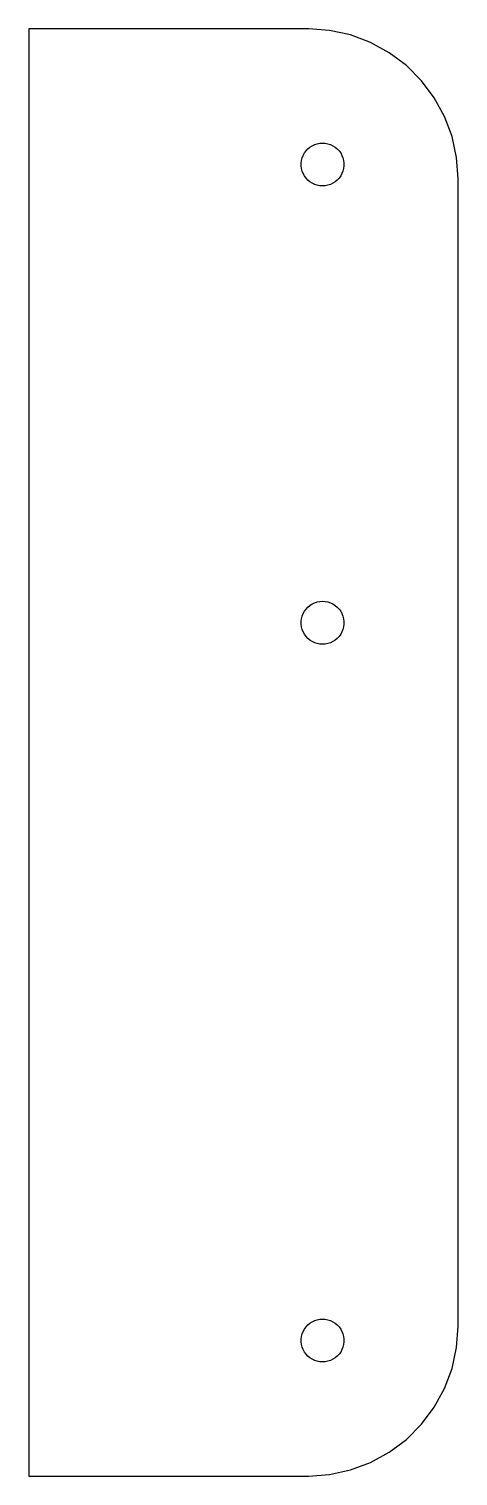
# Model space of a CAD drawing. Header units: metres. Extents: x -170 to 170, y -385 to 385.
# Drawn here: x -170.4 to -140.6, y 33.6 to 134 of the extents above; entities that cross this region are included whole.
import ezdxf

# ---------------------------------------------------------------- set-up
doc = ezdxf.new("R2010")
doc.units = ezdxf.units.M

msp = doc.modelspace()

# ---------------------------------------------------------------- linework, layer by layer
for p, q in [((-150.976, 133.959), (-170.39, 133.959)), ((-170.39, 133.959), (-170.39, 33.6)), ((-149.51, 133.854), (-150.976, 133.959)), ((-148.06, 133.539), (-149.51, 133.854)), ((-146.669, 133.02), (-148.06, 133.539)), ((-145.367, 132.309), (-146.669, 133.02)), ((-144.179, 131.42), (-145.367, 132.309)), ((-143.129, 130.37), (-144.179, 131.42)), ((-142.24, 129.182), (-143.129, 130.37)), ((-141.529, 127.88), (-142.24, 129.182)), ((-141.01, 126.49), (-141.529, 127.88)), ((-140.695, 125.039), (-141.01, 126.49)), ((-151.257, 125.357), (-151.147, 125.508)), ((-151.147, 125.508), (-151.019, 125.645)), ((-151.019, 125.645), (-150.875, 125.764)), ((-150.875, 125.764), (-150.717, 125.864)), ((-150.717, 125.864), (-150.548, 125.944)), ((-150.548, 125.944), (-150.37, 126.002)), ((-150.37, 126.002), (-150.187, 126.037)), ((-150.187, 126.037), (-150, 126.048)), ((-150, 126.048), (-149.813, 126.037)), ((-149.813, 126.037), (-149.63, 126.002)), ((-149.63, 126.002), (-149.452, 125.944)), ((-149.452, 125.944), (-149.283, 125.864)), ((-149.283, 125.864), (-149.125, 125.764)), ((-149.125, 125.764), (-148.981, 125.645)), ((-148.981, 125.645), (-148.853, 125.508)), ((-148.853, 125.508), (-148.743, 125.357)), ((-151.486, 124.653), (-151.463, 124.838)), ((-151.486, 124.466), (-151.486, 124.653)), ((-151.463, 124.28), (-151.486, 124.466)), ((-151.463, 124.838), (-151.416, 125.019)), ((-151.416, 125.019), (-151.347, 125.193)), ((-151.347, 125.193), (-151.257, 125.357)), ((-148.743, 125.357), (-148.653, 125.193)), ((-148.653, 125.193), (-148.584, 125.019)), ((-148.584, 125.019), (-148.537, 124.838)), ((-148.537, 124.838), (-148.514, 124.653)), ((-148.514, 124.466), (-148.537, 124.28)), ((-148.514, 124.653), (-148.514, 124.466)), ((-140.59, 123.573), (-140.695, 125.039)), ((-151.416, 124.099), (-151.463, 124.28)), ((-151.347, 123.925), (-151.416, 124.099)), ((-151.257, 123.761), (-151.347, 123.925)), ((-151.147, 123.61), (-151.257, 123.761)), ((-151.019, 123.474), (-151.147, 123.61)), ((-150.875, 123.354), (-151.019, 123.474)), ((-148.981, 123.474), (-149.125, 123.354)), ((-148.853, 123.61), (-148.981, 123.474)), ((-148.743, 123.761), (-148.853, 123.61)), ((-148.653, 123.925), (-148.743, 123.761)), ((-148.584, 124.099), (-148.653, 123.925)), ((-148.537, 124.28), (-148.584, 124.099)), ((-140.59, 43.9857), (-140.59, 123.573)), ((-150.717, 123.254), (-150.875, 123.354)), ((-150.548, 123.175), (-150.717, 123.254)), ((-150.37, 123.117), (-150.548, 123.175)), ((-150.187, 123.082), (-150.37, 123.117)), ((-150, 123.07), (-150.187, 123.082)), ((-149.813, 123.082), (-150, 123.07)), ((-149.63, 123.117), (-149.813, 123.082)), ((-149.452, 123.175), (-149.63, 123.117)), ((-149.283, 123.254), (-149.452, 123.175)), ((-149.125, 123.354), (-149.283, 123.254)), ((-151.416, 93.2398), (-151.347, 93.4138)), ((-151.347, 93.4138), (-151.257, 93.5775)), ((-151.257, 93.5775), (-151.147, 93.7289)), ((-151.147, 93.7289), (-151.019, 93.8652)), ((-151.019, 93.8652), (-150.875, 93.9844)), ((-150.875, 93.9844), (-150.717, 94.0846)), ((-150.717, 94.0846), (-150.548, 94.1642)), ((-150.548, 94.1642), (-150.37, 94.222)), ((-150.37, 94.222), (-150.187, 94.257)), ((-150.187, 94.257), (-150, 94.2688)), ((-150, 94.2688), (-149.813, 94.257)), ((-149.813, 94.257), (-149.63, 94.222)), ((-149.63, 94.222), (-149.452, 94.1642)), ((-149.452, 94.1642), (-149.283, 94.0846)), ((-149.283, 94.0846), (-149.125, 93.9844)), ((-149.125, 93.9844), (-148.981, 93.8652)), ((-148.981, 93.8652), (-148.853, 93.7289)), ((-148.853, 93.7289), (-148.743, 93.5775)), ((-148.743, 93.5775), (-148.653, 93.4137)), ((-148.653, 93.4137), (-148.584, 93.2398)), ((-151.486, 92.873), (-151.463, 93.0586)), ((-151.486, 92.6862), (-151.486, 92.873)), ((-151.463, 92.5006), (-151.486, 92.6862)), ((-151.463, 93.0586), (-151.416, 93.2398)), ((-151.416, 92.3194), (-151.463, 92.5006)), ((-148.584, 93.2398), (-148.537, 93.0586)), ((-148.537, 92.5006), (-148.584, 92.3194)), ((-148.537, 93.0586), (-148.514, 92.873)), ((-148.514, 92.6862), (-148.537, 92.5006)), ((-148.514, 92.873), (-148.514, 92.6862)), ((-151.347, 92.1454), (-151.416, 92.3194)), ((-151.257, 91.9817), (-151.347, 92.1454)), ((-151.147, 91.8303), (-151.257, 91.9817)), ((-151.019, 91.694), (-151.147, 91.8303)), ((-150.875, 91.5748), (-151.019, 91.694)), ((-150.717, 91.4746), (-150.875, 91.5748)), ((-150.548, 91.3949), (-150.717, 91.4746)), ((-150.37, 91.3372), (-150.548, 91.3949)), ((-150.187, 91.3021), (-150.37, 91.3372)), ((-149.63, 91.3372), (-149.813, 91.3021)), ((-149.452, 91.395), (-149.63, 91.3372)), ((-149.283, 91.4746), (-149.452, 91.395)), ((-149.125, 91.5748), (-149.283, 91.4746)), ((-148.981, 91.694), (-149.125, 91.5748)), ((-148.853, 91.8303), (-148.981, 91.694)), ((-148.743, 91.9817), (-148.853, 91.8303)), ((-148.653, 92.1455), (-148.743, 91.9817)), ((-148.584, 92.3194), (-148.653, 92.1455)), ((-150, 91.2904), (-150.187, 91.3021)), ((-149.813, 91.3021), (-150, 91.2904)), ((-151.019, 44.0856), (-150.875, 44.2048)), ((-150.875, 44.2048), (-150.717, 44.305)), ((-150.717, 44.305), (-150.548, 44.3846)), ((-150.548, 44.3846), (-150.37, 44.4424)), ((-150.37, 44.4424), (-150.187, 44.4774)), ((-150.187, 44.4774), (-150, 44.4892)), ((-150, 44.4892), (-149.813, 44.4774)), ((-149.813, 44.4774), (-149.63, 44.4424)), ((-149.63, 44.4424), (-149.452, 44.3846)), ((-149.452, 44.3846), (-149.283, 44.305)), ((-149.283, 44.305), (-149.125, 44.2048)), ((-149.125, 44.2048), (-148.981, 44.0856)), ((-151.486, 43.0934), (-151.463, 43.279)), ((-151.463, 43.279), (-151.416, 43.4602)), ((-151.416, 43.4602), (-151.347, 43.6342)), ((-151.347, 43.6342), (-151.257, 43.7979)), ((-151.257, 43.7979), (-151.147, 43.9492)), ((-151.147, 43.9492), (-151.019, 44.0856)), ((-148.981, 44.0856), (-148.853, 43.9493)), ((-148.853, 43.9493), (-148.743, 43.7979)), ((-148.743, 43.7979), (-148.653, 43.6341)), ((-148.653, 43.6341), (-148.584, 43.4602)), ((-148.584, 43.4602), (-148.537, 43.279)), ((-148.537, 43.279), (-148.514, 43.0934)), ((-140.695, 42.5198), (-140.59, 43.9857)), ((-151.486, 42.9066), (-151.486, 43.0934)), ((-151.463, 42.721), (-151.486, 42.9066)), ((-151.416, 42.5398), (-151.463, 42.721)), ((-151.347, 42.3658), (-151.416, 42.5398)), ((-151.257, 42.2021), (-151.347, 42.3658)), ((-151.147, 42.0507), (-151.257, 42.2021)), ((-148.743, 42.2021), (-148.853, 42.0507)), ((-148.653, 42.3659), (-148.743, 42.2021)), ((-148.584, 42.5398), (-148.653, 42.3659)), ((-148.537, 42.721), (-148.584, 42.5398)), ((-148.514, 42.9066), (-148.537, 42.721)), ((-148.514, 43.0934), (-148.514, 42.9066)), ((-141.01, 41.0697), (-140.695, 42.5198)), ((-151.019, 41.9144), (-151.147, 42.0507)), ((-150.875, 41.7952), (-151.019, 41.9144)), ((-150.717, 41.695), (-150.875, 41.7952)), ((-150.548, 41.6153), (-150.717, 41.695)), ((-150.37, 41.5576), (-150.548, 41.6153)), ((-150.187, 41.5225), (-150.37, 41.5576)), ((-150, 41.5108), (-150.187, 41.5225)), ((-149.813, 41.5225), (-150, 41.5108)), ((-149.63, 41.5576), (-149.813, 41.5225)), ((-149.452, 41.6154), (-149.63, 41.5576)), ((-149.283, 41.695), (-149.452, 41.6154)), ((-149.125, 41.7952), (-149.283, 41.695)), ((-148.981, 41.9144), (-149.125, 41.7952)), ((-148.853, 42.0507), (-148.981, 41.9144)), ((-141.529, 39.6792), (-141.01, 41.0697)), ((-142.24, 38.3768), (-141.529, 39.6792)), ((-143.129, 37.1888), (-142.24, 38.3768)), ((-144.179, 36.1394), (-143.129, 37.1888)), ((-145.367, 35.2501), (-144.179, 36.1394)), ((-146.669, 34.5389), (-145.367, 35.2501)), ((-148.06, 34.0203), (-146.669, 34.5389)), ((-170.39, 33.6), (-150.976, 33.6)), ((-150.976, 33.6), (-149.51, 33.7048)), ((-149.51, 33.7048), (-148.06, 34.0203))]:
    msp.add_line(p, q)

doc.saveas('drawing.dxf')
